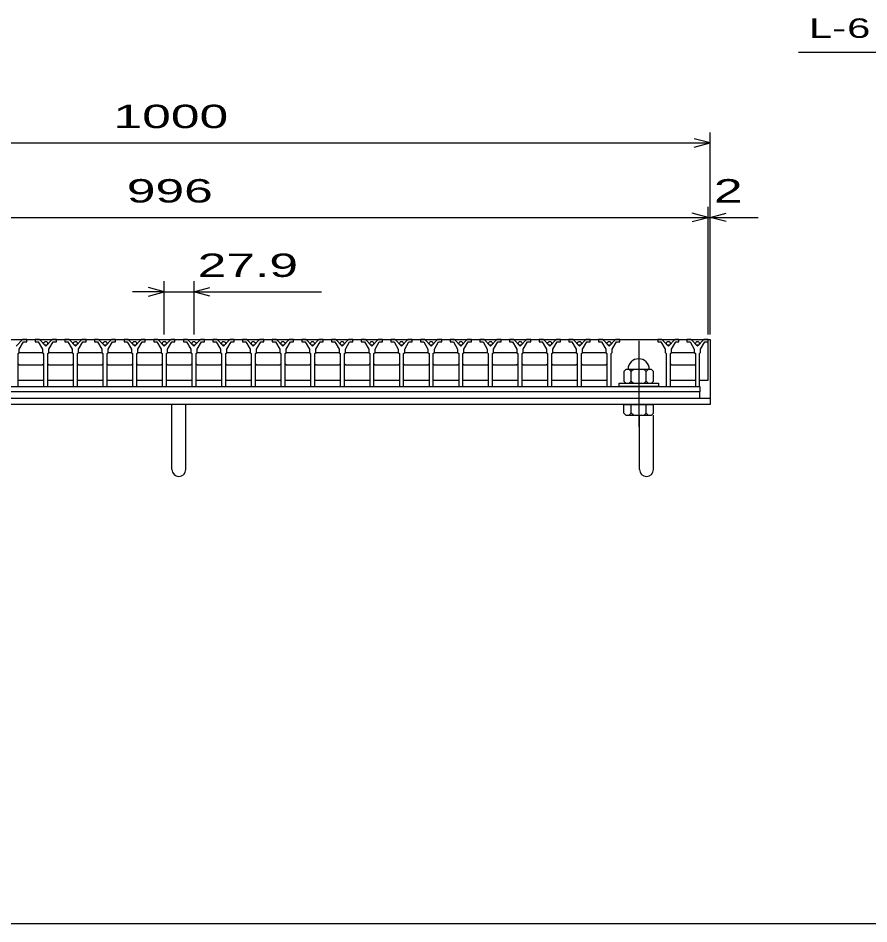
# Model space of a CAD drawing. Units: millimetres, scale not verified. Extents: x -1820 to 1731, y -1282 to 1054.
# Drawn here: x -1001 to -201, y -1146 to -295 of the extents above; entities that cross this region are included whole.
import ezdxf
from ezdxf.enums import TextEntityAlignment as Align

# ---------------------------------------------------------------- set-up
doc = ezdxf.new("R2010")
doc.units = ezdxf.units.MM
doc.header["$LTSCALE"] = 10
doc.linetypes.add('CHAIN', pattern=[18.5, 12, -1.5, 3.5, -1.5])
for name, color, linetype, lineweight in [('0_2', 150, 'Continuous', 25), ('16', 3, 'Continuous', 25), ('19', 6, 'Continuous', 25), ('22', 2, 'Continuous', 25)]:
    doc.layers.add(name, color=color, linetype=linetype, lineweight=lineweight)
doc.styles.add('ベクトル', font='')
doc.styles.get('ベクトル').set_extended_font_data('ベクトル')

msp = doc.modelspace()

# ---------------------------------------------------------------- linework, layer by layer
at = {"layer": '0_2'}
msp.add_line((1731, -1146.5), (-1729, -1146.5), dxfattribs=at)
at = {"layer": '16'}
for p, q in [((-1348, -597), (-352, -597)), ((-997.2, -597), (-1003.2, -603)), ((-1000.2, -606), (-996.2, -599)), ((-993.2, -597), (-997.2, -597)), ((-996.2, -599), (-993.2, -599)), ((-993.2, -599), (-993.2, -597)), ((-985.3, -597), (-985.3, -599)), ((-981.3, -597), (-985.3, -597)), ((-985.3, -599), (-982.3, -599)), ((-982.3, -599), (-978.3, -606)), ((-975.3, -603), (-981.3, -597)), ((-969.3, -597), (-975.3, -603)), ((-972.3, -606), (-968.3, -599)), ((-965.3, -597), (-969.3, -597)), ((-968.3, -599), (-965.3, -599)), ((-965.3, -599), (-965.3, -597)), ((-957.4, -597), (-957.4, -599)), ((-953.4, -597), (-957.4, -597)), ((-957.4, -599), (-954.4, -599)), ((-954.4, -599), (-950.4, -606)), ((-947.4, -603), (-953.4, -597)), ((-941.4, -597), (-947.4, -603)), ((-944.4, -606), (-940.4, -599)), ((-937.4, -597), (-941.4, -597)), ((-940.4, -599), (-937.4, -599)), ((-937.4, -599), (-937.4, -597)), ((-929.5, -597), (-929.5, -599)), ((-925.5, -597), (-929.5, -597)), ((-929.5, -599), (-926.5, -599)), ((-926.5, -599), (-922.5, -606)), ((-919.5, -603), (-925.5, -597)), ((-913.5, -597), (-919.5, -603)), ((-916.5, -606), (-912.5, -599)), ((-909.5, -597), (-913.5, -597)), ((-912.5, -599), (-909.5, -599)), ((-909.5, -599), (-909.5, -597)), ((-901.6, -597), (-901.6, -599)), ((-897.6, -597), (-901.6, -597)), ((-901.6, -599), (-898.6, -599)), ((-898.6, -599), (-894.6, -606)), ((-891.6, -603), (-897.6, -597)), ((-885.6, -597), (-891.6, -603)), ((-888.6, -606), (-884.6, -599)), ((-881.6, -597), (-885.6, -597)), ((-884.6, -599), (-881.6, -599)), ((-881.6, -599), (-881.6, -597)), ((-873.7, -597), (-873.7, -599)), ((-869.7, -597), (-873.7, -597)), ((-873.7, -599), (-870.7, -599)), ((-870.7, -599), (-866.7, -606)), ((-863.7, -603), (-869.7, -597)), ((-857.7, -597), (-863.7, -603)), ((-860.7, -606), (-856.7, -599)), ((-853.7, -597), (-857.7, -597)), ((-856.7, -599), (-853.7, -599)), ((-853.7, -599), (-853.7, -597)), ((-845.8, -597), (-845.8, -599)), ((-841.8, -597), (-845.8, -597)), ((-845.8, -599), (-842.8, -599)), ((-842.8, -599), (-838.8, -606)), ((-835.8, -603), (-841.8, -597)), ((-829.8, -597), (-835.8, -603)), ((-832.8, -606), (-828.8, -599)), ((-825.8, -597), (-829.8, -597)), ((-828.8, -599), (-825.8, -599)), ((-825.8, -599), (-825.8, -597)), ((-817.9, -597), (-817.9, -599)), ((-813.9, -597), (-817.9, -597)), ((-817.9, -599), (-814.9, -599)), ((-814.9, -599), (-810.9, -606)), ((-807.9, -603), (-813.9, -597)), ((-801.9, -597), (-807.9, -603)), ((-804.9, -606), (-800.9, -599)), ((-797.9, -597), (-801.9, -597)), ((-800.9, -599), (-797.9, -599)), ((-797.9, -599), (-797.9, -597)), ((-790, -597), (-790, -599)), ((-786, -597), (-790, -597)), ((-790, -599), (-787, -599)), ((-787, -599), (-783, -606)), ((-780, -603), (-786, -597)), ((-774, -597), (-780, -603)), ((-777, -606), (-773, -599)), ((-770, -597), (-774, -597)), ((-773, -599), (-770, -599)), ((-770, -599), (-770, -597)), ((-762.1, -597), (-762.1, -599)), ((-758.1, -597), (-762.1, -597)), ((-762.1, -599), (-759.1, -599)), ((-759.1, -599), (-755.1, -606)), ((-752.1, -603), (-758.1, -597)), ((-746.1, -597), (-752.1, -603)), ((-749.1, -606), (-745.1, -599)), ((-742.1, -597), (-746.1, -597)), ((-745.1, -599), (-742.1, -599)), ((-742.1, -599), (-742.1, -597)), ((-734.2, -597), (-734.2, -599)), ((-730.2, -597), (-734.2, -597)), ((-734.2, -599), (-731.2, -599)), ((-731.2, -599), (-727.2, -606)), ((-724.2, -603), (-730.2, -597)), ((-718.2, -597), (-724.2, -603)), ((-721.2, -606), (-717.2, -599)), ((-714.2, -597), (-718.2, -597)), ((-717.2, -599), (-714.2, -599)), ((-714.2, -599), (-714.2, -597)), ((-706.3, -597), (-706.3, -599)), ((-702.3, -597), (-706.3, -597)), ((-706.3, -599), (-703.3, -599)), ((-703.3, -599), (-699.3, -606)), ((-696.3, -603), (-702.3, -597)), ((-690.3, -597), (-696.3, -603)), ((-693.3, -606), (-689.3, -599)), ((-686.3, -597), (-690.3, -597)), ((-689.3, -599), (-686.3, -599)), ((-686.3, -599), (-686.3, -597)), ((-678.4, -597), (-678.4, -599)), ((-674.4, -597), (-678.4, -597)), ((-678.4, -599), (-675.4, -599)), ((-675.4, -599), (-671.4, -606)), ((-668.4, -603), (-674.4, -597)), ((-662.4, -597), (-668.4, -603)), ((-665.4, -606), (-661.4, -599)), ((-658.4, -597), (-662.4, -597)), ((-661.4, -599), (-658.4, -599)), ((-658.4, -599), (-658.4, -597)), ((-650.5, -597), (-650.5, -599)), ((-646.5, -597), (-650.5, -597)), ((-650.5, -599), (-647.5, -599)), ((-647.5, -599), (-643.5, -606)), ((-640.5, -603), (-646.5, -597)), ((-634.5, -597), (-640.5, -603)), ((-637.5, -606), (-633.5, -599)), ((-630.5, -597), (-634.5, -597)), ((-633.5, -599), (-630.5, -599)), ((-630.5, -599), (-630.5, -597)), ((-622.6, -597), (-622.6, -599)), ((-618.6, -597), (-622.6, -597)), ((-622.6, -599), (-619.6, -599)), ((-619.6, -599), (-615.6, -606)), ((-612.6, -603), (-618.6, -597)), ((-606.6, -597), (-612.6, -603)), ((-609.6, -606), (-605.6, -599)), ((-602.6, -597), (-606.6, -597)), ((-605.6, -599), (-602.6, -599)), ((-602.6, -599), (-602.6, -597)), ((-594.7, -597), (-594.7, -599)), ((-590.7, -597), (-594.7, -597)), ((-594.7, -599), (-591.7, -599)), ((-591.7, -599), (-587.7, -606)), ((-584.7, -603), (-590.7, -597)), ((-578.7, -597), (-584.7, -603)), ((-581.7, -606), (-577.7, -599)), ((-574.7, -597), (-578.7, -597)), ((-577.7, -599), (-574.7, -599)), ((-574.7, -599), (-574.7, -597)), ((-566.8, -597), (-566.8, -599)), ((-562.8, -597), (-566.8, -597)), ((-566.8, -599), (-563.8, -599)), ((-563.8, -599), (-559.8, -606)), ((-556.8, -603), (-562.8, -597)), ((-550.8, -597), (-556.8, -603)), ((-553.8, -606), (-549.8, -599)), ((-546.8, -597), (-550.8, -597)), ((-549.8, -599), (-546.8, -599)), ((-546.8, -599), (-546.8, -597)), ((-538.9, -597), (-538.9, -599)), ((-534.9, -597), (-538.9, -597)), ((-538.9, -599), (-535.9, -599)), ((-535.9, -599), (-531.9, -606)), ((-528.9, -603), (-534.9, -597)), ((-522.9, -597), (-528.9, -603)), ((-525.9, -606), (-521.9, -599)), ((-518.9, -597), (-522.9, -597)), ((-521.9, -599), (-518.9, -599)), ((-518.9, -599), (-518.9, -597)), ((-511, -597), (-511, -599)), ((-507, -597), (-511, -597)), ((-511, -599), (-508, -599)), ((-508, -599), (-504, -606)), ((-501, -603), (-507, -597)), ((-495, -597), (-501, -603)), ((-498, -606), (-494, -599)), ((-491, -597), (-495, -597)), ((-494, -599), (-491, -599)), ((-491, -599), (-491, -597)), ((-483.1, -597), (-483.1, -599)), ((-479.1, -597), (-483.1, -597)), ((-483.1, -599), (-480.1, -599)), ((-480.1, -599), (-476.1, -606)), ((-473.1, -603), (-479.1, -597)), ((-467.1, -597), (-473.1, -603)), ((-470.1, -606), (-466.1, -599)), ((-463.1, -597), (-467.1, -597)), ((-466.1, -599), (-463.1, -599)), ((-463.1, -599), (-463.1, -597)), ((-455.2, -597), (-455.2, -599)), ((-451.2, -597), (-455.2, -597)), ((-455.2, -599), (-452.2, -599)), ((-452.2, -599), (-448.2, -606)), ((-445.2, -603), (-451.2, -597)), ((-439.2, -597), (-445.2, -603)), ((-442.2, -606), (-438.2, -599)), ((-435.2, -597), (-439.2, -597)), ((-438.2, -599), (-435.2, -599)), ((-435.2, -599), (-435.2, -597)), ((-399.4, -597), (-399.4, -599)), ((-395.4, -597), (-399.4, -597)), ((-399.4, -599), (-396.4, -599)), ((-396.4, -599), (-392.4, -606)), ((-389.4, -603), (-395.4, -597)), ((-383.4, -597), (-389.4, -603)), ((-386.4, -606), (-382.4, -599)), ((-379.4, -597), (-383.4, -597)), ((-382.4, -599), (-379.4, -599)), ((-379.4, -599), (-379.4, -597)), ((-372, -597), (-372, -599)), ((-368, -597), (-372, -597)), ((-372, -599), (-369, -599)), ((-369, -599), (-365, -606)), ((-362, -603), (-368, -597)), ((-356, -597), (-362, -603)), ((-359, -606), (-355, -599)), ((-352, -597), (-356, -597)), ((-355, -599), (-352, -599)), ((-352, -599), (-352, -597)), ((-352, -635), (-352, -597)), ((-1001.2, -610), (-1000.2, -609)), ((-1001.2, -641), (-1001.2, -610)), ((-1000.95, -610), (-999.95, -609)), ((-1000.2, -609), (-1000.2, -606)), ((-999.95, -609), (-978.55, -609)), ((-978.55, -609), (-977.55, -610)), ((-978.3, -606), (-978.3, -609)), ((-978.3, -609), (-977.3, -610)), ((-977.3, -610), (-977.3, -641)), ((-973.3, -610), (-972.3, -609)), ((-973.3, -641), (-973.3, -610)), ((-973.05, -610), (-972.05, -609)), ((-972.3, -609), (-972.3, -606)), ((-972.05, -609), (-950.65, -609)), ((-950.65, -609), (-949.65, -610)), ((-950.4, -606), (-950.4, -609)), ((-950.4, -609), (-949.4, -610)), ((-949.4, -610), (-949.4, -641)), ((-945.4, -610), (-944.4, -609)), ((-945.4, -641), (-945.4, -610)), ((-945.15, -610), (-944.15, -609)), ((-944.4, -609), (-944.4, -606)), ((-944.15, -609), (-922.75, -609)), ((-922.75, -609), (-921.75, -610)), ((-922.5, -606), (-922.5, -609)), ((-922.5, -609), (-921.5, -610)), ((-921.5, -610), (-921.5, -641)), ((-917.5, -610), (-916.5, -609)), ((-917.5, -641), (-917.5, -610)), ((-917.25, -610), (-916.25, -609)), ((-916.5, -609), (-916.5, -606)), ((-916.25, -609), (-894.85, -609)), ((-894.85, -609), (-893.85, -610)), ((-894.6, -606), (-894.6, -609)), ((-894.6, -609), (-893.6, -610)), ((-893.6, -610), (-893.6, -641)), ((-889.6, -610), (-888.6, -609)), ((-889.6, -641), (-889.6, -610)), ((-889.35, -610), (-888.35, -609)), ((-888.6, -609), (-888.6, -606)), ((-888.35, -609), (-866.95, -609)), ((-866.95, -609), (-865.95, -610)), ((-866.7, -606), (-866.7, -609)), ((-866.7, -609), (-865.7, -610)), ((-865.7, -610), (-865.7, -641)), ((-861.7, -610), (-860.7, -609)), ((-861.7, -641), (-861.7, -610)), ((-861.45, -610), (-860.45, -609)), ((-860.7, -609), (-860.7, -606)), ((-860.45, -609), (-839.05, -609)), ((-839.05, -609), (-838.05, -610)), ((-838.8, -606), (-838.8, -609)), ((-838.8, -609), (-837.8, -610)), ((-837.8, -610), (-837.8, -641)), ((-833.8, -610), (-832.8, -609)), ((-833.8, -641), (-833.8, -610)), ((-833.55, -610), (-832.55, -609)), ((-832.8, -609), (-832.8, -606)), ((-832.55, -609), (-811.15, -609)), ((-811.15, -609), (-810.15, -610)), ((-810.9, -606), (-810.9, -609)), ((-810.9, -609), (-809.9, -610)), ((-809.9, -610), (-809.9, -641)), ((-805.9, -610), (-804.9, -609)), ((-805.9, -641), (-805.9, -610)), ((-805.65, -610), (-804.65, -609)), ((-804.9, -609), (-804.9, -606)), ((-804.65, -609), (-783.25, -609)), ((-783.25, -609), (-782.25, -610)), ((-783, -606), (-783, -609)), ((-783, -609), (-782, -610)), ((-782, -610), (-782, -641)), ((-778, -610), (-777, -609)), ((-778, -641), (-778, -610)), ((-777.75, -610), (-776.75, -609)), ((-777, -609), (-777, -606)), ((-776.75, -609), (-755.35, -609)), ((-755.35, -609), (-754.35, -610)), ((-755.1, -606), (-755.1, -609)), ((-755.1, -609), (-754.1, -610)), ((-754.1, -610), (-754.1, -641)), ((-750.1, -610), (-749.1, -609)), ((-750.1, -641), (-750.1, -610)), ((-749.85, -610), (-748.85, -609)), ((-749.1, -609), (-749.1, -606)), ((-748.85, -609), (-727.45, -609)), ((-727.45, -609), (-726.45, -610)), ((-727.2, -606), (-727.2, -609)), ((-727.2, -609), (-726.2, -610)), ((-726.2, -610), (-726.2, -641)), ((-722.2, -610), (-721.2, -609)), ((-722.2, -641), (-722.2, -610)), ((-721.95, -610), (-720.95, -609)), ((-721.2, -609), (-721.2, -606)), ((-720.95, -609), (-699.55, -609)), ((-699.55, -609), (-698.55, -610)), ((-699.3, -606), (-699.3, -609)), ((-699.3, -609), (-698.3, -610)), ((-698.3, -610), (-698.3, -641)), ((-694.3, -610), (-693.3, -609)), ((-694.3, -641), (-694.3, -610)), ((-694.05, -610), (-693.05, -609)), ((-693.3, -609), (-693.3, -606)), ((-693.05, -609), (-671.65, -609)), ((-671.65, -609), (-670.65, -610)), ((-671.4, -606), (-671.4, -609)), ((-671.4, -609), (-670.4, -610)), ((-670.4, -610), (-670.4, -641)), ((-666.4, -610), (-665.4, -609)), ((-666.4, -641), (-666.4, -610)), ((-666.15, -610), (-665.15, -609)), ((-665.4, -609), (-665.4, -606)), ((-665.15, -609), (-643.75, -609)), ((-643.75, -609), (-642.75, -610)), ((-643.5, -606), (-643.5, -609)), ((-643.5, -609), (-642.5, -610)), ((-642.5, -610), (-642.5, -641)), ((-638.5, -610), (-637.5, -609)), ((-638.5, -641), (-638.5, -610)), ((-638.25, -610), (-637.25, -609)), ((-637.5, -609), (-637.5, -606)), ((-637.25, -609), (-615.85, -609)), ((-615.85, -609), (-614.85, -610)), ((-615.6, -606), (-615.6, -609)), ((-615.6, -609), (-614.6, -610)), ((-614.6, -610), (-614.6, -641)), ((-610.6, -610), (-609.6, -609)), ((-610.6, -641), (-610.6, -610)), ((-610.35, -610), (-609.35, -609)), ((-609.6, -609), (-609.6, -606)), ((-609.35, -609), (-587.95, -609)), ((-587.95, -609), (-586.95, -610)), ((-587.7, -606), (-587.7, -609)), ((-587.7, -609), (-586.7, -610)), ((-586.7, -610), (-586.7, -641)), ((-582.7, -610), (-581.7, -609)), ((-582.7, -641), (-582.7, -610)), ((-582.45, -610), (-581.45, -609)), ((-581.7, -609), (-581.7, -606)), ((-581.45, -609), (-560.05, -609)), ((-560.05, -609), (-559.05, -610)), ((-559.8, -606), (-559.8, -609)), ((-559.8, -609), (-558.8, -610)), ((-558.8, -610), (-558.8, -641)), ((-554.8, -610), (-553.8, -609)), ((-554.8, -641), (-554.8, -610)), ((-554.55, -610), (-553.55, -609)), ((-553.8, -609), (-553.8, -606)), ((-553.55, -609), (-532.15, -609)), ((-532.15, -609), (-531.15, -610)), ((-531.9, -606), (-531.9, -609)), ((-531.9, -609), (-530.9, -610)), ((-530.9, -610), (-530.9, -641)), ((-526.9, -610), (-525.9, -609)), ((-526.9, -641), (-526.9, -610)), ((-526.65, -610), (-525.65, -609)), ((-525.9, -609), (-525.9, -606)), ((-525.65, -609), (-504.25, -609)), ((-504.25, -609), (-503.25, -610)), ((-504, -606), (-504, -609)), ((-504, -609), (-503, -610)), ((-503, -610), (-503, -641)), ((-499, -610), (-498, -609)), ((-499, -641), (-499, -610)), ((-498.75, -610), (-497.75, -609)), ((-498, -609), (-498, -606)), ((-497.75, -609), (-476.35, -609)), ((-476.35, -609), (-475.35, -610)), ((-476.1, -606), (-476.1, -609)), ((-476.1, -609), (-475.1, -610)), ((-475.1, -610), (-475.1, -641)), ((-471.1, -610), (-470.1, -609)), ((-471.1, -641), (-471.1, -610)), ((-470.85, -610), (-469.85, -609)), ((-470.1, -609), (-470.1, -606)), ((-469.85, -609), (-448.45, -609)), ((-448.45, -609), (-447.45, -610)), ((-448.2, -606), (-448.2, -609)), ((-448.2, -609), (-447.2, -610)), ((-447.2, -610), (-447.2, -641)), ((-443.2, -610), (-442.2, -609)), ((-443.2, -641), (-443.2, -610)), ((-442.2, -609), (-442.2, -606)), ((-392.4, -606), (-392.4, -609)), ((-392.4, -609), (-391.4, -610)), ((-391.4, -610), (-391.4, -641)), ((-387.4, -610), (-386.4, -609)), ((-387.4, -641), (-387.4, -610)), ((-387.15, -610), (-386.15, -609)), ((-386.4, -609), (-386.4, -606)), ((-386.15, -609), (-364.75, -609)), ((-365, -606), (-365, -609)), ((-365, -609), (-364, -610)), ((-364.75, -609), (-363.75, -610)), ((-364, -610), (-364, -641)), ((-360, -610), (-359, -609)), ((-360, -641), (-360, -610)), ((-359, -609), (-359, -606)), ((-999.95, -621), (-1000.95, -620)), ((-978.55, -621), (-999.95, -621)), ((-977.55, -620), (-978.55, -621)), ((-972.05, -621), (-973.05, -620)), ((-950.65, -621), (-972.05, -621)), ((-949.65, -620), (-950.65, -621)), ((-944.15, -621), (-945.15, -620)), ((-922.75, -621), (-944.15, -621)), ((-921.75, -620), (-922.75, -621)), ((-916.25, -621), (-917.25, -620)), ((-894.85, -621), (-916.25, -621)), ((-893.85, -620), (-894.85, -621)), ((-888.35, -621), (-889.35, -620)), ((-866.95, -621), (-888.35, -621)), ((-865.95, -620), (-866.95, -621)), ((-860.45, -621), (-861.45, -620)), ((-839.05, -621), (-860.45, -621)), ((-838.05, -620), (-839.05, -621)), ((-832.55, -621), (-833.55, -620)), ((-811.15, -621), (-832.55, -621)), ((-810.15, -620), (-811.15, -621)), ((-804.65, -621), (-805.65, -620)), ((-783.25, -621), (-804.65, -621)), ((-782.25, -620), (-783.25, -621)), ((-776.75, -621), (-777.75, -620)), ((-755.35, -621), (-776.75, -621)), ((-754.35, -620), (-755.35, -621)), ((-748.85, -621), (-749.85, -620)), ((-727.45, -621), (-748.85, -621)), ((-726.45, -620), (-727.45, -621)), ((-720.95, -621), (-721.95, -620)), ((-699.55, -621), (-720.95, -621)), ((-698.55, -620), (-699.55, -621)), ((-693.05, -621), (-694.05, -620)), ((-671.65, -621), (-693.05, -621)), ((-670.65, -620), (-671.65, -621)), ((-665.15, -621), (-666.15, -620)), ((-643.75, -621), (-665.15, -621)), ((-642.75, -620), (-643.75, -621)), ((-637.25, -621), (-638.25, -620)), ((-615.85, -621), (-637.25, -621)), ((-614.85, -620), (-615.85, -621)), ((-609.35, -621), (-610.35, -620)), ((-587.95, -621), (-609.35, -621)), ((-586.95, -620), (-587.95, -621)), ((-581.45, -621), (-582.45, -620)), ((-560.05, -621), (-581.45, -621)), ((-559.05, -620), (-560.05, -621)), ((-553.55, -621), (-554.55, -620)), ((-532.15, -621), (-553.55, -621)), ((-531.15, -620), (-532.15, -621)), ((-525.65, -621), (-526.65, -620)), ((-504.25, -621), (-525.65, -621)), ((-503.25, -620), (-504.25, -621)), ((-497.75, -621), (-498.75, -620)), ((-476.35, -621), (-497.75, -621)), ((-475.35, -620), (-476.35, -621)), ((-469.85, -621), (-470.85, -620)), ((-448.45, -621), (-469.85, -621)), ((-447.45, -620), (-448.45, -621)), ((-386.15, -621), (-387.15, -620)), ((-364.75, -621), (-386.15, -621)), ((-363.75, -620), (-364.75, -621)), ((-429.3, -625), (-431.3, -627)), ((-431.3, -627), (-431.3, -636)), ((-405.3, -625), (-429.3, -625)), ((-424.3, -627), (-426.3, -625)), ((-422.3, -625), (-424.3, -627)), ((-424.3, -636), (-424.3, -627)), ((-410.3, -627), (-412.3, -625)), ((-408.3, -625), (-410.3, -627)), ((-410.3, -636), (-410.3, -627)), ((-403.3, -627), (-405.3, -625)), ((-403.3, -636), (-403.3, -627)), ((-1000.95, -635), (-977.55, -635)), ((-973.05, -635), (-949.65, -635)), ((-945.15, -635), (-921.75, -635)), ((-917.25, -635), (-893.85, -635)), ((-889.35, -635), (-865.95, -635)), ((-861.45, -635), (-838.05, -635)), ((-833.55, -635), (-810.15, -635)), ((-805.65, -635), (-782.25, -635)), ((-777.75, -635), (-754.35, -635)), ((-749.85, -635), (-726.45, -635)), ((-721.95, -635), (-698.55, -635)), ((-694.05, -635), (-670.65, -635)), ((-666.15, -635), (-642.75, -635)), ((-638.25, -635), (-614.85, -635)), ((-610.35, -635), (-586.95, -635)), ((-582.45, -635), (-559.05, -635)), ((-554.55, -635), (-531.15, -635)), ((-526.65, -635), (-503.25, -635)), ((-498.75, -635), (-475.35, -635)), ((-470.85, -635), (-447.45, -635)), ((-435.8, -641), (-435.8, -638)), ((-435.8, -638), (-398.8, -638)), ((-431.3, -636), (-429.3, -638)), ((-426.3, -638), (-424.3, -636)), ((-424.3, -636), (-422.3, -638)), ((-412.3, -638), (-410.3, -636)), ((-410.3, -636), (-408.3, -638)), ((-405.3, -638), (-403.3, -636)), ((-398.8, -638), (-398.8, -641)), ((-387.15, -635), (-364.25, -635)), ((-359.75, -635), (-352, -635)), ((-1340.25, -641), (-359.75, -641)), ((-359.75, -646), (-1340.25, -646)), ((-1005.2, -641), (-1001.2, -641)), ((-977.3, -641), (-973.3, -641)), ((-949.4, -641), (-945.4, -641)), ((-921.5, -641), (-917.5, -641)), ((-893.6, -641), (-889.6, -641)), ((-865.7, -641), (-861.7, -641)), ((-837.8, -641), (-833.8, -641)), ((-809.9, -641), (-805.9, -641)), ((-782, -641), (-778, -641)), ((-754.1, -641), (-750.1, -641)), ((-726.2, -641), (-722.2, -641)), ((-698.3, -641), (-694.3, -641)), ((-670.4, -641), (-666.4, -641)), ((-642.5, -641), (-638.5, -641)), ((-614.6, -641), (-610.6, -641)), ((-586.7, -641), (-582.7, -641)), ((-558.8, -641), (-554.8, -641)), ((-530.9, -641), (-526.9, -641)), ((-503, -641), (-499, -641)), ((-475.1, -641), (-471.1, -641)), ((-447.2, -641), (-443.2, -641)), ((-398.8, -641), (-435.8, -641)), ((-391.4, -641), (-387.4, -641)), ((-364, -641), (-360, -641)), ((-359.75, -641), (-359.75, -646)), ((-359.75, -652), (-359.75, -646)), ((-1340.25, -652), (-359.75, -652))]:
    msp.add_line(p, q, dxfattribs=at)
at = {"layer": '16', "linetype": 'CHAIN'}
msp.add_line((-417.3, -598), (-417.3, -679), dxfattribs=at)
at = {"layer": '16'}
for centre in [(-975.3, -600.5), (-947.4, -600.5), (-919.5, -600.5), (-891.6, -600.5), (-863.7, -600.5), (-835.8, -600.5), (-807.9, -600.5), (-780, -600.5), (-752.1, -600.5), (-724.2, -600.5), (-696.3, -600.5), (-668.4, -600.5), (-640.5, -600.5), (-612.6, -600.5), (-584.7, -600.5), (-556.8, -600.5), (-528.9, -600.5), (-501, -600.5), (-473.1, -600.5), (-445.2, -600.5), (-389.4, -600.5), (-362, -600.5)]:
    msp.add_circle(centre, 1.8, dxfattribs=at)
msp.add_arc((-417.3, -625), 10, 0, 180, dxfattribs=at)
at = {"layer": '19'}
for p, q in [((-352, -597), (-350, -597)), ((-350, -597), (-350, -652)), ((-1350, -652), (-350, -652)), ((-350, -652), (-350, -658)), ((-350, -658), (-1350, -658)), ((-856.5, -719.11), (-856.5, -658)), ((-843.5, -719.11), (-843.5, -658)), ((-431.3, -666), (-431.3, -658)), ((-431.3, -658), (-403.3, -658)), ((-424.3, -666), (-424.3, -658)), ((-410.3, -666), (-410.3, -658)), ((-403.3, -666), (-403.3, -658)), ((-431.3, -666), (-429.3, -668)), ((-429.3, -668), (-405.3, -668)), ((-424.3, -666), (-426.3, -668)), ((-422.3, -668), (-424.3, -666)), ((-416.5, -719.11), (-416.5, -668)), ((-410.3, -666), (-412.3, -668)), ((-408.3, -668), (-410.3, -666)), ((-405.3, -668), (-403.3, -666)), ((-403.5, -719.11), (-403.5, -668))]:
    msp.add_line(p, q, dxfattribs=at)
for centre in [(-850, -719.11), (-410, -719.11)]:
    msp.add_arc(centre, 6.5, 180, 0, dxfattribs=at)
at = {"layer": '22', "color": 4}
for p, q in [((-267, -326.5), (-67, -326.5)), ((-350, -412), (-365, -408)), ((-350, -592), (-350, -402)), ((-1350, -412), (-350, -412)), ((-365, -416), (-350, -412)), ((-352, -592), (-352, -472)), ((-350, -592), (-350, -472)), ((-1348, -482), (-352, -482)), ((-352, -482), (-367, -478)), ((-367, -486), (-352, -482)), ((-352, -482), (-350, -482)), ((-350, -482), (-335, -478)), ((-335, -486), (-350, -482)), ((-350, -482), (-305, -482)), ((-863.7, -592), (-863.7, -542)), ((-835.8, -542), (-835.8, -592)), ((-863.7, -552), (-893.7, -552)), ((-863.7, -552), (-878.7, -548)), ((-878.7, -556), (-863.7, -552)), ((-863.7, -552), (-835.8, -552)), ((-835.8, -552), (-820.8, -548)), ((-820.8, -556), (-835.8, -552)), ((-835.8, -552), (-715.8, -552))]:
    msp.add_line(p, q, dxfattribs=at)

# ---------------------------------------------------------------- texts
at = {"layer": '22', "style": 'ベクトル'}
for s, height, width, p in [('L-', 18.33, 1.6, (-257, -304)), (' 6 ', 18.33, 1.6, (-232, -304)), (' 1000 ', 21.99, 1.65, (-925, -387)), (' 996 ', 21.99, 1.65, (-912.5, -457)), (' 2 ', 21.99, 1.65, (-360, -457)), (' 27.9 ', 21.99, 1.65, (-845.8, -527))]:
    msp.add_text(s, height=height, dxfattribs=dict(at, width=width)).set_placement(p, align=Align.MIDDLE_LEFT)

doc.saveas('drawing.dxf')
